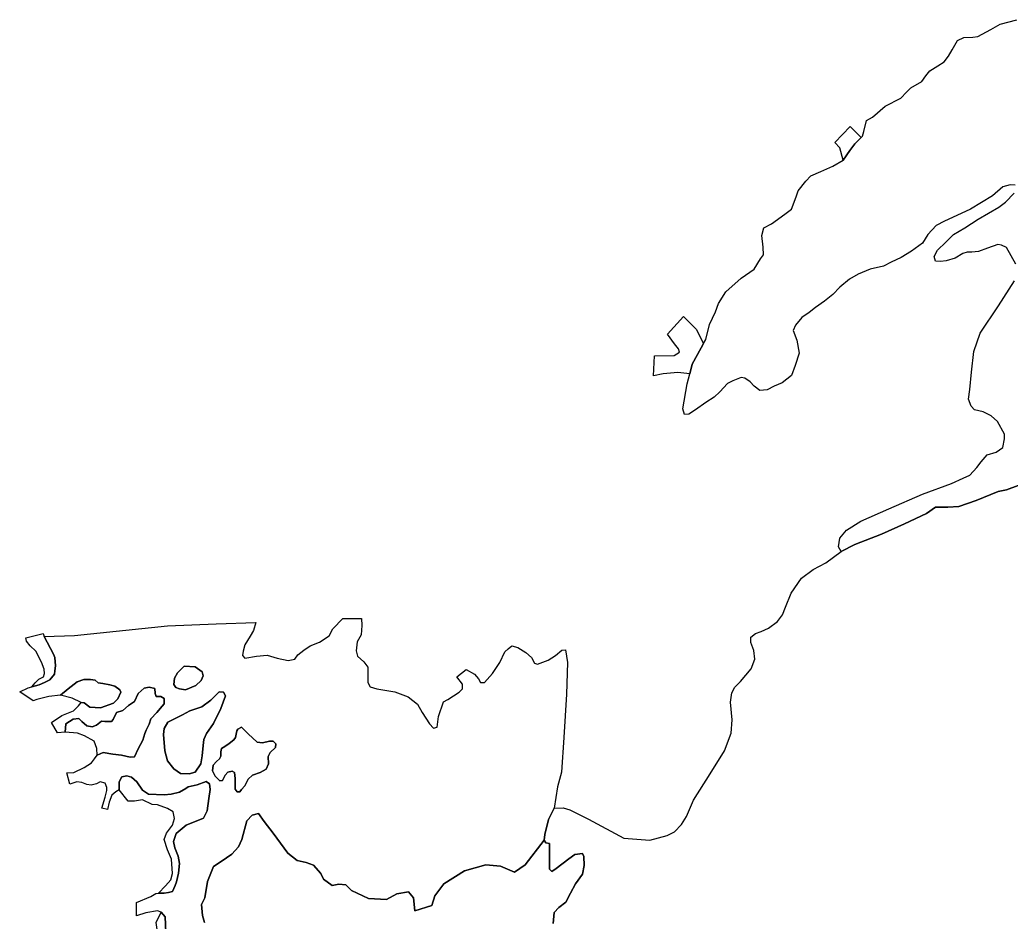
# Model space of a CAD drawing. Header units: inches. Extents: x 288635 to 1232953, y 676945 to 1655780.
# Drawn here: x 350398 to 373750, y 936147 to 957410 of the extents above; entities that cross this region are included whole.
import ezdxf

# ---------------------------------------------------------------- set-up
doc = ezdxf.new("R2010")
doc.units = ezdxf.units.IN
doc.header["$MEASUREMENT"] = 0

msp = doc.modelspace()

# ---------------------------------------------------------------- linework, layer by layer
at = {"color": 1}
for points in [[(373846.5644, 953509.877), (373725.9142, 953522.577), (373554.4638, 953471.7769), (373309.9884, 953259.0515), (372792.4623, 952947.9009), (372468.6117, 952795.5006), (372182.8611, 952662.1503), (371979.6607, 952563.7251), (371789.1603, 952354.1747), (371662.1601, 952144.6243), (371401.8095, 951960.4739), (371157.334, 951811.2486), (370922.3836, 951696.9484), (370744.5832, 951604.8732), (370429.1993, 951530.7897), (370148.7404, 951419.6645), (369942.365, 951297.9559), (369714.8228, 951107.4555), (369545.4892, 950938.1219), (369354.9888, 950779.3716), (369138.03, 950631.2046), (368989.863, 950514.7877), (368815.2377, 950393.0791), (368672.3624, 950213.1621), (368614.154, 950091.4535), (368698.8208, 949863.9114), (368757.0292, 949556.9941), (368661.7791, 949260.6602), (368571.8205, 949027.8264), (368354.8618, 948853.201), (368164.3614, 948773.8259), (368000.3194, 948694.4507), (367830.9857, 948678.5757), (367698.6938, 948773.8259), (367598.1519, 948879.6594), (367476.4434, 948964.3263), (367386.4848, 948985.493), (367190.6928, 948900.8261), (367068.9842, 948837.326), (366883.7755, 948641.5339), (366751.4836, 948519.8254), (366560.9832, 948392.8251), (366317.566, 948218.1998), (366153.524, 948117.6579), (366052.9822, 948107.0745), (366015.9404, 948244.6582), (366116.4823, 948832.0343), (366177.9421, 949067.1848), (366238.1909, 949297.7019), (366449.858, 949683.9944), (366505.22, 949783.646), (366555.6915, 949874.4947), (366640.3583, 950229.0371), (366783.2336, 950525.371), (366857.3171, 950726.4548), (367031.9425, 950996.3303), (367386.4848, 951324.4143), (367693.4021, 951536.0814), (367841.5691, 951774.2069), (367915.6526, 951869.4571), (367910.3609, 952054.6658), (367878.6108, 952324.5413), (367926.2359, 952509.75), (368100.8613, 952599.7085), (368418.3619, 952827.2507), (368577.1122, 952948.9592), (368682.9458, 953240.0015), (368730.5709, 953382.8768), (368910.4879, 953605.1272), (369032.1965, 953737.4191), (369265.0303, 953837.961), (369550.7808, 953964.9613), (369788.9063, 954102.5449), (369952.9483, 954330.087), (370064.0735, 954488.8373), (370218.0359, 954638.4008), (370249.2822, 954668.7543), (370281.0323, 954774.5879), (370344.5324, 955033.8801), (370482.116, 955118.5469), (370778.45, 955372.5474), (371154.159, 955563.0478), (371281.1593, 955705.9231), (371386.9928, 955806.4649), (371646.285, 955954.6319), (371736.2435, 956086.9238), (371836.7854, 956208.6324), (372021.9941, 956325.0493), (372175.4528, 956420.2995), (372275.9946, 956552.5914), (372360.6615, 956700.7584), (372487.6617, 956923.0088), (372635.8287, 956991.8006), (372847.4958, 957002.384), (372963.9127, 957012.9674), (373270.8299, 957182.301), (373487.7887, 957309.3013), (373884.6645, 957409.8432)], [(373861.5852, 951653.8993), (373641.2926, 952043.6478), (373522.7138, 952100.1742), (373436.9886, 952112.8742), (373195.6881, 952027.1491), (372979.7877, 951950.9489), (372824.2124, 951935.0739), (372716.2622, 951931.8989), (372611.487, 951900.1488), (372427.3366, 951792.1986), (372217.7862, 951731.8735), (372084.4359, 951715.9984), (371966.9607, 951722.3484), (371935.2106, 951836.6487), (372017.7608, 951979.524), (372211.4362, 952166.8493), (372389.2365, 952350.9997), (372659.1121, 952509.75), (372970.2627, 952712.9504), (373462.3887, 952998.701), (373617.964, 953116.1762), (373824.3394, 953328.9017)], [(374123.9414, 946514.576), (373637.1071, 946334.659), (373446.6068, 946292.3256), (372928.0224, 946085.9502), (372515.2716, 945943.0749), (372255.9794, 945927.1999), (371964.9371, 945927.1999), (371753.27, 945773.7412), (371234.6857, 945530.3241), (370694.9346, 945292.1986), (370070.5167, 945043.4898), (369742.4327, 944884.7394), (369684.2242, 944990.573), (369710.6826, 945196.9484), (369874.7246, 945382.1571), (370208.1003, 945599.1159), (370869.5599, 945890.1581), (371663.3115, 946228.8255), (372345.9379, 946482.826), (372621.1051, 946609.8262), (372779.8554, 946678.618), (372938.6057, 946863.8267), (373044.4393, 946996.1187), (373187.3146, 947160.1607), (373393.69, 947223.6608), (373552.4403, 947334.786), (373589.482, 947535.8697), (373589.482, 947646.995), (373430.7317, 947943.3289), (373282.5648, 948075.6208), (373092.0644, 948176.1627), (372885.689, 948218.4961), (372806.3138, 948308.4546), (372742.8137, 948472.4966), (372774.5637, 948700.0387), (372816.8972, 949107.4979), (372869.8139, 949594.3322), (373020.2339, 950025.011), (373449.3932, 950668.7499), (373824.9075, 951258.8439)], [(362960.5743, 936118.8809), (362985.9744, 936372.8814), (363097.7346, 936494.8017), (363260.2949, 936616.7219), (363366.9751, 936830.0824), (363488.8954, 937053.6028), (363651.4557, 937282.2033), (363692.0958, 937485.4037), (363687.0158, 937693.6841), (363651.4557, 937764.8042), (363473.6553, 937739.4042), (363331.4151, 937642.884), (363031.6945, 937409.2035), (362930.0943, 937343.1634), (362874.2141, 937393.9635), (362874.2141, 937714.0041), (362874.2141, 938003.5647), (362787.854, 938018.8047), (362752.2939, 938079.7649), (362762.4539, 938211.8451), (362853.8941, 938567.4458), (362985.9744, 938836.6864), (363199.3348, 938841.7664), (363351.7351, 938796.0463), (363793.696, 938572.5258), (364626.8177, 938130.565), (365241.4989, 938079.7649), (365642.8197, 938191.5251), (365820.62, 938272.8052), (365983.1804, 938445.5256), (366105.1006, 938638.566), (366267.6609, 939019.5667), (366658.8217, 939644.408), (366994.1024, 940182.8891), (367156.6627, 940604.5299), (367176.9828, 940914.4105), (367136.3427, 941330.9714), (367166.8227, 941554.4918), (367243.0229, 941686.5721), (367375.1032, 941818.6523), (367624.0236, 942118.3729), (367715.4638, 942346.9734), (367690.0638, 942550.1738), (367613.8636, 942738.1342), (367613.8636, 942860.0544), (367730.7039, 942951.4946), (367857.7041, 942997.2147), (368030.4245, 943073.4148), (368248.8649, 943230.8952), (368365.7051, 943388.3755), (368436.8253, 943571.2558), (368563.8255, 943901.4565), (368812.746, 944257.0572), (369081.9866, 944455.1776), (369386.7872, 944612.6579), (369742.4327, 944884.7394), (370070.5167, 945043.4898), (370694.9346, 945292.1986), (371234.6857, 945530.3241), (371753.27, 945773.7412), (371964.9371, 945927.1999), (372255.9794, 945927.1999), (372515.2716, 945943.0749), (372928.0224, 946085.9502), (373446.6068, 946292.3256), (373637.1071, 946334.659), (374123.9414, 946514.576)], [(353838.4904, 935901.784), (353819.4404, 936276.4347), (353724.4756, 936383.2624), (353639.8088, 936415.0125), (353369.9332, 936367.3874), (353147.6828, 936293.3039), (353147.6828, 936610.8046), (353486.3501, 936753.6798), (353602.767, 936822.4717), (353666.2672, 936827.7633), (353798.5591, 936827.7633), (353899.101, 936848.93), (353990.8907, 936873.3359), (354055.5356, 937014.7465), (354092.4909, 937095.5863), (354136.941, 937298.7867), (354155.9911, 937527.3872), (354124.241, 937705.1876), (354048.0408, 937895.6879), (354016.2908, 938048.0882), (354079.7909, 938238.5886), (354314.7414, 938429.089), (354721.1422, 938594.1893), (354810.0424, 938771.9897), (354848.1424, 939064.0903), (354878.8104, 939273.0162), (354863.5704, 939405.0965), (354787.3702, 939460.9766), (354574.0098, 939379.6964), (354360.6494, 939333.9763), (354306.5134, 939300.6618), (354162.529, 939212.0561), (353964.4086, 939166.336), (353801.8483, 939151.0959), (353425.9275, 939166.336), (353288.7672, 939257.7762), (353156.687, 939455.8966), (353029.6867, 939567.6568), (352917.9265, 939593.0568), (352801.0863, 939572.7368), (352740.1261, 939450.8165), (352740.1261, 939267.9362), (352658.846, 939217.1361), (352562.3258, 939140.9359), (352501.3657, 938973.2956), (352465.8056, 938805.6553), (352328.6453, 938836.1353), (352409.9255, 939090.1358), (352445.4856, 939247.6161), (352445.4856, 939318.7363), (352404.8455, 939425.4165), (352288.0052, 939455.8966), (352201.6451, 939410.1765), (352079.7248, 939374.6164), (351973.0446, 939389.8564), (351856.2044, 939440.6565), (351739.3641, 939455.8966), (351576.8038, 939400.0164), (351505.6837, 939664.177), (351668.244, 939674.337), (351917.1645, 939791.1772), (352084.8048, 939902.9374), (352155.925, 939999.4576), (352216.8851, 940085.8178), (352364.2054, 940146.7779), (352592.8059, 940106.1379), (352796.0063, 940085.8178), (352999.2067, 940035.0177), (353095.7269, 940045.1777), (353182.087, 940228.0581), (353293.8473, 940436.3385), (353346.5301, 940591.0944), (353375.1274, 940675.099), (353446.2476, 940812.2593), (353481.8076, 940939.2595), (353624.0479, 941091.6598), (353751.0482, 941238.9801), (353796.7683, 941289.7802), (353796.7683, 941416.7805), (353720.5681, 941467.5806), (353608.8079, 941467.5806), (353583.4078, 941538.7007), (353578.3278, 941650.4609), (353446.2476, 941686.021), (353324.3273, 941660.621), (353187.167, 941533.6207), (353100.8069, 941345.6603), (352958.5666, 941249.1401), (352826.4863, 941137.3799), (352679.166, 941086.5798), (352597.8859, 940924.0195), (352557.2458, 940873.2194), (352399.7655, 940878.2994), (352318.4853, 940883.3794), (352206.7251, 940791.9392), (352105.1249, 940746.2191), (351978.1246, 940771.6192), (351856.2044, 940873.2194), (351790.1642, 940949.4195), (351658.084, 940929.0995), (351480.2836, 940822.4193), (351470.1236, 940624.2989), (351282.1632, 940609.0589), (351145.003, 940852.8993), (351388.8434, 941020.5397), (351663.164, 941127.2199), (351780.0042, 941244.0601), (351840.9644, 941320.2603), (351917.1645, 941315.1803), (352044.1648, 941213.5801), (352298.1653, 941198.34), (352602.9659, 941310.1003), (352709.6461, 941406.6205), (352775.6862, 941564.1008), (352755.3662, 941625.0609), (352638.5259, 941706.3411), (352521.6857, 941736.8211), (352354.0454, 941772.3812), (352242.2852, 941787.6212), (352171.165, 941848.5813), (352064.4848, 941863.8214), (351907.0045, 941868.9014), (351749.5242, 941813.0213), (351536.1637, 941645.3809), (351353.2834, 941498.0606), (351084.0428, 941462.5006), (350799.5623, 941391.3804), (350713.2021, 941360.9004), (350398.2415, 941574.2608), (350591.2819, 941670.781), (350679.7602, 941693.3343), (350850.3624, 941736.8211), (350982.4426, 941797.7812), (351104.3629, 941858.7414), (351216.1231, 941990.8216), (351226.5642, 942072.2622), (351241.5232, 942188.942), (351226.2831, 942387.0624), (351188.5483, 942460.2679), (350972.2826, 942879.8234), (351688.564, 942900.1434), (353872.9684, 943128.7439), (355021.0507, 943179.544), (355955.7726, 943210.0241), (355899.8925, 943022.0637), (355823.6923, 942884.9034), (355696.6921, 942681.703), (355661.132, 942534.3827), (355645.892, 942427.7025), (355701.7721, 942371.8224), (355971.0126, 942412.4625), (356225.0131, 942437.8625), (356463.7736, 942371.8224), (356722.8541, 942310.8623), (356875.2544, 942341.3423), (356946.3746, 942448.0225), (357088.6148, 942554.7028), (357241.0152, 942656.303), (357459.4556, 942747.7431), (357682.976, 942895.0634), (357774.4162, 943057.6238), (358003.0167, 943301.4642), (358450.0576, 943301.4642), (358455.1376, 943138.9039), (358434.8175, 942920.4635), (358343.3774, 942752.8231), (358323.0573, 942544.5427), (358353.5374, 942417.5425), (358353.5374, 942417.5425), (358500.8577, 942285.4622), (358592.2979, 942153.3819), (358592.2979, 942000.9816), (358597.3779, 941797.7812), (358653.258, 941691.101), (358810.7383, 941645.3809), (359232.3791, 941574.2608), (359542.2598, 941457.4206), (359765.7802, 941284.7002), (359877.5404, 941086.5798), (360045.1808, 940822.4193), (360141.701, 940715.7391), (360228.0611, 940741.1391), (360258.5412, 940990.0596), (360375.3814, 941335.5003), (360476.9816, 941391.3804), (360746.2222, 941569.1808), (360822.4223, 941645.3809), (360822.4223, 941757.1412), (360690.342, 941924.7815), (360913.8625, 942102.5818), (361106.9029, 941990.8216), (361203.4231, 941884.1414), (361249.1432, 941792.7012), (361340.5834, 941792.7012), (361528.5437, 942006.0617), (361706.3441, 942265.1422), (361823.1843, 942514.0627), (361899.3845, 942590.2628), (361985.7446, 942656.303), (362127.9849, 942620.7429), (362321.0253, 942498.8226), (362453.1056, 942387.0624), (362524.2257, 942249.9021), (362595.3459, 942224.5021), (362844.2664, 942321.0223), (363016.9867, 942427.7025), (363164.307, 942554.7028), (363255.7472, 942564.8628), (363296.3873, 942265.1422), (363276.0672, 941523.4607), (363212.9904, 940497.722), (363160.0737, 939682.8037), (363064.8235, 939333.553), (362985.9744, 938836.6864), (362853.8941, 938567.4458), (362762.4539, 938211.8451), (362752.2939, 938079.7649), (362303.65, 937495.6371), (362049.6495, 937326.3035), (361721.5655, 937463.8871), (361372.3148, 937495.6371), (360874.8972, 937358.0535), (360388.0629, 937051.1363), (360176.3958, 936765.3857), (360102.3123, 936543.1352), (359700.1448, 936416.135), (359668.3948, 936723.0523), (359551.9779, 936860.6359), (359276.8106, 936818.3025), (359033.3935, 936680.7188), (358610.0593, 936701.8856), (358207.8918, 936892.3859), (358080.8916, 937029.9695), (357911.5579, 937040.5529), (357752.8076, 937008.8028), (357551.7239, 937156.9698), (357485.4023, 937293.4111), (357318.2974, 937489.2871), (357146.847, 937552.7873), (356930.9466, 937603.5874), (356715.0462, 937775.0377), (356365.7955, 938244.9386), (356156.2451, 938517.9892), (356016.5448, 938708.4896), (355870.4945, 938670.3895), (355743.4942, 938537.0392), (355629.194, 938092.5383), (355546.6438, 937921.088), (355394.2435, 937749.6376), (355140.243, 937578.1873), (354962.4427, 937457.5371), (354822.7424, 937108.2864), (354752.8923, 936720.9356), (354676.6921, 936562.1853), (354702.0922, 936301.8348), (354746.5422, 936143.0844)], [(354746.5422, 936143.0844), (354702.0922, 936301.8348), (354676.6921, 936562.1853), (354752.8923, 936720.9356), (354822.7424, 937108.2864), (354962.4427, 937457.5371), (355140.243, 937578.1873), (355394.2435, 937749.6376), (355546.6438, 937921.088), (355629.194, 938092.5383), (355743.4942, 938537.0392), (355870.4945, 938670.3895), (356016.5448, 938708.4896), (356156.2451, 938517.9892), (356365.7955, 938244.9386), (356715.0462, 937775.0377), (356930.9466, 937603.5874), (357146.847, 937552.7873), (357318.2974, 937489.2871), (357485.4023, 937293.4111), (357551.7239, 937156.9698), (357551.7239, 937156.9698), (357752.8076, 937008.8028), (357911.5579, 937040.5529), (358080.8916, 937029.9695), (358207.8918, 936892.3859), (358610.0593, 936701.8856), (359033.3935, 936680.7188), (359276.8106, 936818.3025), (359551.9779, 936860.6359), (359668.3948, 936723.0523), (359700.1448, 936416.135), (360102.3123, 936543.1352), (360176.3958, 936765.3857), (360388.0629, 937051.1363), (360874.8972, 937358.0535), (361372.3148, 937495.6371), (361721.5655, 937463.8871), (362049.6495, 937326.3035), (362303.65, 937495.6371), (362752.2939, 938079.7649), (362787.854, 938018.8047), (362874.2141, 938003.5647), (362874.2141, 937714.0041), (362874.2141, 937393.9635), (362930.0943, 937343.1634), (363031.6945, 937409.2035), (363331.4151, 937642.884), (363473.6553, 937739.4042), (363651.4557, 937764.8042), (363687.0158, 937693.6841), (363692.0958, 937485.4037), (363651.4557, 937282.2033), (363488.8954, 937053.6028), (363366.9751, 936830.0824), (363260.2949, 936616.7219), (363097.7346, 936494.8017), (362985.9744, 936372.8814), (362960.5743, 936118.8809)]]:
    msp.add_lwpolyline(points, dxfattribs=at)
for points in [[(369952.9483, 954330.087), (369788.9063, 954102.5449), (369710.4212, 954389.6803), (369593.581, 954521.7606), (369959.3417, 954892.6013), (370218.0359, 954638.4008), (370064.0735, 954488.8373), (369952.9483, 954330.087)], [(366238.1909, 949297.7019), (366177.9421, 949067.1848), (365900.4136, 949096.3097), (365554.9729, 949070.9097), (365321.2924, 949020.1096), (365346.6925, 949492.5505), (365814.0534, 949502.7105), (365935.9737, 949578.9107), (365915.6536, 949655.1108), (365819.1334, 949771.9511), (365651.4931, 950005.6315), (366032.4939, 950417.1123), (366327.1345, 950122.4718), (366505.22, 949783.646), (366449.858, 949683.9944), (366238.1909, 949297.7019)], [(350850.3624, 941736.8211), (350679.7602, 941693.3343), (350755.8678, 941788.174), (350843.1805, 941870.195), (350954.3057, 941931.0493), (350978.1182, 942010.4245), (350972.8266, 942110.9663), (350908.6914, 942274.4792), (350771.5312, 942533.5597), (350644.5309, 942660.5599), (350553.0907, 942767.2401), (350537.8507, 942848.5203), (350944.2515, 942950.1205), (350972.2826, 942879.8234), (351188.5483, 942460.2679), (351226.2831, 942387.0624), (351241.5232, 942188.942), (351226.5642, 942072.2622), (351216.1231, 941990.8216), (351104.3629, 941858.7414), (350982.4426, 941797.7812), (350850.3624, 941736.8211)], [(354541.7674, 941720.5023), (354303.0069, 941623.9821), (354160.7667, 941644.3021), (354074.4065, 941674.7822), (354028.6864, 941745.9023), (354038.8464, 941898.3026), (354109.9666, 942020.2229), (354272.5269, 942177.7032), (354526.5274, 942162.4632), (354694.1677, 942045.6229), (354719.5678, 941954.1828), (354668.7677, 941842.4225), (354541.7674, 941720.5023)], [(354038.8464, 941898.3026), (354028.6864, 941745.9023), (354074.4065, 941674.7822), (354160.7667, 941644.3021), (354303.0069, 941623.9821), (354541.7674, 941720.5023), (354668.7677, 941842.4225), (354719.5678, 941954.1828), (354694.1677, 942045.6229), (354526.5274, 942162.4632), (354272.5269, 942177.7032), (354109.9666, 942020.2229), (354038.8464, 941898.3026)], [(352602.9659, 941310.1003), (352298.1653, 941198.34), (352044.1648, 941213.5801), (351917.1645, 941315.1803), (351840.9644, 941320.2603), (351632.3812, 941425.4825), (351353.2834, 941498.0606), (351536.1637, 941645.3809), (351749.5242, 941813.0213), (351907.0045, 941868.9014), (352064.4848, 941863.8214), (352171.165, 941848.5813), (352242.2852, 941787.6212), (352354.0454, 941772.3812), (352521.6857, 941736.8211), (352638.5259, 941706.3411), (352755.3662, 941625.0609), (352775.6862, 941564.1008), (352709.6461, 941406.6205), (352602.9659, 941310.1003)], [(353583.4078, 941538.7007), (353608.8079, 941467.5806), (353720.5681, 941467.5806), (353796.7683, 941416.7805), (353796.7683, 941289.7802), (353751.0482, 941238.9801), (353624.0479, 941091.6598), (353481.8076, 940939.2595), (353446.2476, 940812.2593), (353375.1274, 940675.099), (353346.5301, 940591.0944), (353293.8473, 940436.3385), (353182.087, 940228.0581), (353095.7269, 940045.1777), (352999.2067, 940035.0177), (352796.0063, 940085.8178), (352592.8059, 940106.1379), (352364.2054, 940146.7779), (352216.8851, 940085.8178), (352209.174, 940240.1468), (352150.9656, 940414.7721), (351923.4235, 940536.4807), (351754.0898, 940599.9808), (351470.1236, 940624.2989), (351480.2836, 940822.4193), (351658.084, 940929.0995), (351790.1642, 940949.4195), (351856.2044, 940873.2194), (351978.1246, 940771.6192), (352105.1249, 940746.2191), (352206.7251, 940791.9392), (352318.4853, 940883.3794), (352399.7655, 940878.2994), (352557.2458, 940873.2194), (352597.8859, 940924.0195), (352679.166, 941086.5798), (352826.4863, 941137.3799), (352958.5666, 941249.1401), (353100.8069, 941345.6603), (353187.167, 941533.6207), (353324.3273, 941660.621), (353446.2476, 941686.021), (353578.3278, 941650.4609), (353583.4078, 941538.7007)], [(354526.5274, 939678.3382), (354389.3671, 939642.7781), (354186.1667, 939652.9382), (354023.6064, 939759.6184), (353876.2861, 939947.5787), (353815.326, 940186.3392), (353779.7659, 940567.34), (353795.0059, 940714.6603), (353881.3661, 940861.9806), (353998.2063, 940917.8607), (354226.8068, 941029.6209), (354404.6071, 941126.1411), (354684.0077, 941222.6613), (354897.3681, 941375.0616), (355095.4885, 941578.262), (355192.0087, 941568.102), (355242.8088, 941476.6618), (355131.0486, 941182.0212), (354958.3282, 940826.4205), (354795.7679, 940592.74), (354729.7278, 940450.4997), (354714.4878, 940308.2595), (354694.1677, 940064.419), (354663.6877, 939881.5386), (354526.5274, 939678.3382)], [(355095.4885, 941578.262), (354897.3681, 941375.0616), (354684.0077, 941222.6613), (354404.6071, 941126.1411), (354226.8068, 941029.6209), (353998.2063, 940917.8607), (353881.3661, 940861.9806), (353795.0059, 940714.6603), (353779.7659, 940567.34), (353815.326, 940186.3392), (353876.2861, 939947.5787), (354023.6064, 939759.6184), (354186.1667, 939652.9382), (354389.3671, 939642.7781), (354526.5274, 939678.3382), (354663.6877, 939881.5386), (354694.1677, 940064.419), (354714.4878, 940308.2595), (354729.7278, 940450.4997), (354795.7679, 940592.74), (354958.3282, 940826.4205), (355131.0486, 941182.0212), (355242.8088, 941476.6618), (355192.0087, 941568.102), (355095.4885, 941578.262)], [(355992.2691, 940389.6278), (356114.1893, 940369.3078), (356276.7496, 940415.0279), (356368.1898, 940415.0279), (356429.1499, 940348.9877), (356418.9899, 940262.6276), (356291.9897, 940145.7873), (356246.2696, 940049.2671), (356256.4296, 939876.5468), (356200.5495, 939749.5465), (356058.3092, 939673.3464), (355880.5088, 939607.3063), (355778.9086, 939515.8661), (355697.6285, 939363.4658), (355619.5233, 939272.0256), (355581.4232, 939221.2255), (355517.9231, 939221.2255), (355470.298, 939281.5506), (355473.473, 939535.5511), (355454.423, 939672.0764), (355400.4479, 939707.0015), (355295.6727, 939684.7764), (355235.3476, 939614.9263), (355175.0224, 939487.926), (355111.5223, 939481.576), (354997.2221, 939589.5262), (354940.072, 939713.3515), (354955.947, 939849.8767), (355032.1471, 939935.6019), (355101.9973, 939992.752), (355133.7473, 940056.2522), (355130.5723, 940157.8524), (355146.4474, 940237.2275), (355225.8225, 940288.0276), (355330.5977, 940354.7028), (355438.548, 940443.6029), (355479.823, 940500.753), (355511.5731, 940656.3284), (355530.6231, 940697.6034), (355621.4283, 940740.1485), (355773.8286, 940582.6682), (355992.2691, 940389.6278)], [(354940.072, 939713.3515), (354997.2221, 939589.5262), (355111.5223, 939481.576), (355175.0224, 939487.926), (355235.3476, 939614.9263), (355295.6727, 939684.7764), (355400.4479, 939707.0015), (355454.423, 939672.0764), (355473.473, 939535.5511), (355470.298, 939281.5506), (355517.9231, 939221.2255), (355581.4232, 939221.2255), (355619.5233, 939272.0256), (355697.6285, 939363.4658), (355778.9086, 939515.8661), (355880.5088, 939607.3063), (356058.3092, 939673.3464), (356200.5495, 939749.5465), (356256.4296, 939876.5468), (356246.2696, 940049.2671), (356291.9897, 940145.7873), (356418.9899, 940262.6276), (356429.1499, 940348.9877), (356368.1898, 940415.0279), (356276.7496, 940415.0279), (356114.1893, 940369.3078), (355992.2691, 940389.6278), (355773.8286, 940582.6682), (355621.4283, 940740.1485), (355530.6231, 940697.6034), (355511.5731, 940656.3284), (355479.823, 940500.753), (355438.548, 940443.6029), (355330.5977, 940354.7028), (355225.8225, 940288.0276), (355146.4474, 940237.2275), (355130.5723, 940157.8524), (355133.7473, 940056.2522), (355101.9973, 939992.752), (355032.1471, 939935.6019), (354955.947, 939849.8767), (354940.072, 939713.3515)], [(353425.9275, 939166.336), (353801.8483, 939151.0959), (353964.4086, 939166.336), (354162.529, 939212.0561), (354306.5134, 939300.6618), (354360.6494, 939333.9763), (354574.0098, 939379.6964), (354787.3702, 939460.9766), (354863.5704, 939405.0965), (354878.8104, 939273.0162), (354848.1424, 939064.0903), (354810.0424, 938771.9897), (354721.1422, 938594.1893), (354314.7414, 938429.089), (354079.7909, 938238.5886), (354016.2908, 938048.0882), (354048.0408, 937895.6879), (354124.241, 937705.1876), (354155.9911, 937527.3872), (354136.941, 937298.7867), (354092.4909, 937095.5863), (354055.5356, 937014.7465), (353990.8907, 936873.3359), (353899.101, 936848.93), (353798.5591, 936827.7633), (353666.2672, 936827.7633), (353831.6243, 937005.8295), (353958.6246, 937148.7048), (353995.6663, 937296.8718), (353969.2079, 937635.5391), (353879.2494, 937852.4979), (353799.8743, 938095.915), (353852.791, 938244.082), (353995.6663, 938434.5824), (354043.2914, 938593.3327), (354011.5414, 938746.7913), (353873.9577, 938826.1665), (353641.1239, 938910.8333), (353519.4154, 938921.4167), (353286.5816, 939032.5419), (353096.0812, 938995.5002), (352947.9142, 939000.7919), (352740.1261, 939267.9362), (352740.1261, 939450.8165), (352801.0863, 939572.7368), (352917.9265, 939593.0568), (353029.6867, 939567.6568), (353156.687, 939455.8966), (353288.7672, 939257.7762), (353425.9275, 939166.336)], [(353753.0507, 935073.6782), (353661.6105, 935022.8781), (353699.569, 935178.6823), (353720.7357, 935475.0163), (353657.2356, 935809.4503), (353610.6688, 936139.6509), (353724.4756, 936383.2624), (353819.4404, 936276.4347), (353838.4904, 935901.784), (353844.4909, 935612.1592), (353859.7309, 935474.999), (353981.6511, 935388.6388), (354093.4114, 935347.9987), (354154.3715, 935302.2786), (354128.9714, 935215.9184), (354007.0512, 935119.3982), (353920.691, 935078.7582), (353753.0507, 935073.6782)]]:
    msp.add_lwpolyline(points, close=True, dxfattribs=at)

doc.saveas('drawing.dxf')
